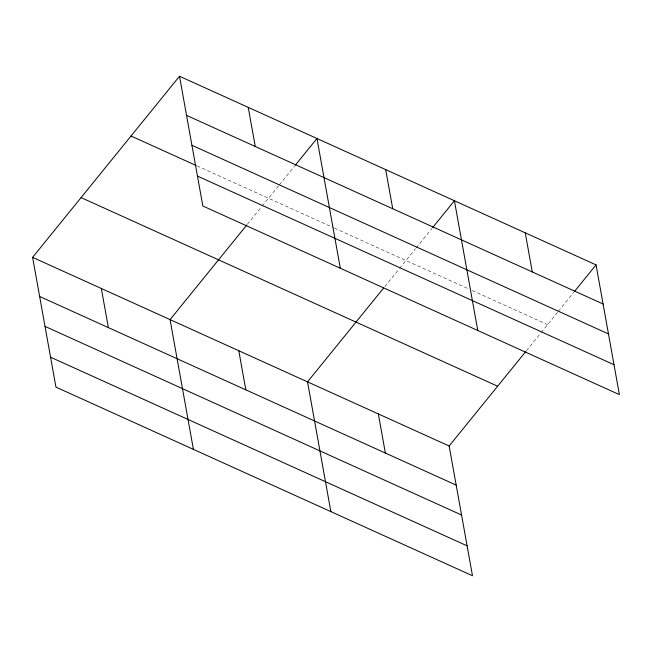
<?xml version="1.0" encoding="UTF-8"?>
<svg xmlns="http://www.w3.org/2000/svg" width="652" height="652" viewBox="0 0 652 652"><rect width="100%" height="100%" fill="white"/><g stroke="black" fill="none" stroke-linecap="round" stroke-linejoin="round"><path stroke-width="0.49" stroke-dasharray="3.26 2.44" d="M247.352 224.321L261.444 206.945M262.08 206.162L278.689 185.681M279.333 184.899L294.639 166.024M384.819 286.57L398.902 269.203M399.546 268.412L415.52 248.722M416.155 247.931L432.105 228.273M526.441 350.703L540.532 333.335M541.168 332.544L557.778 312.072M558.422 311.281L573.727 292.406M197.01 165.893L333.555 227.727M334.468 228.143L468.486 288.836M472.162 290.499L547.574 324.647"/><path stroke-width="0.98" d="M525.805 351.493L449.147 446.001L472.496 575.757L55.95 387.117L32.6 257.361L179.504 76.243L596.05 264.883L619.4 394.639L202.853 205.999L179.504 76.243M246.717 225.103L170.058 319.61L193.408 449.367M295.274 165.233L316.962 138.493L340.311 268.249M383.539 288.143L307.524 381.86L330.866 511.616M432.741 227.483L454.428 200.751L477.777 330.507M574.363 291.623L596.05 264.883M186.545 115.371L603.092 304.003M191.924 145.282L608.471 333.914M131.028 136.015L196.089 165.478M197.466 176.097L614.021 364.729M81.076 197.597L497.631 386.228M32.6 257.361L449.147 446.001M39.642 296.481L456.188 485.121M45.021 326.391L461.567 515.031M50.563 357.206L467.117 545.846M525.243 232.813L532.276 271.941M385.699 169.626L392.732 208.746M378.339 413.93L385.373 453.05M248.233 107.368L255.274 146.496M238.795 350.735L245.828 389.855M101.329 288.486L108.371 327.606"/></g></svg>
